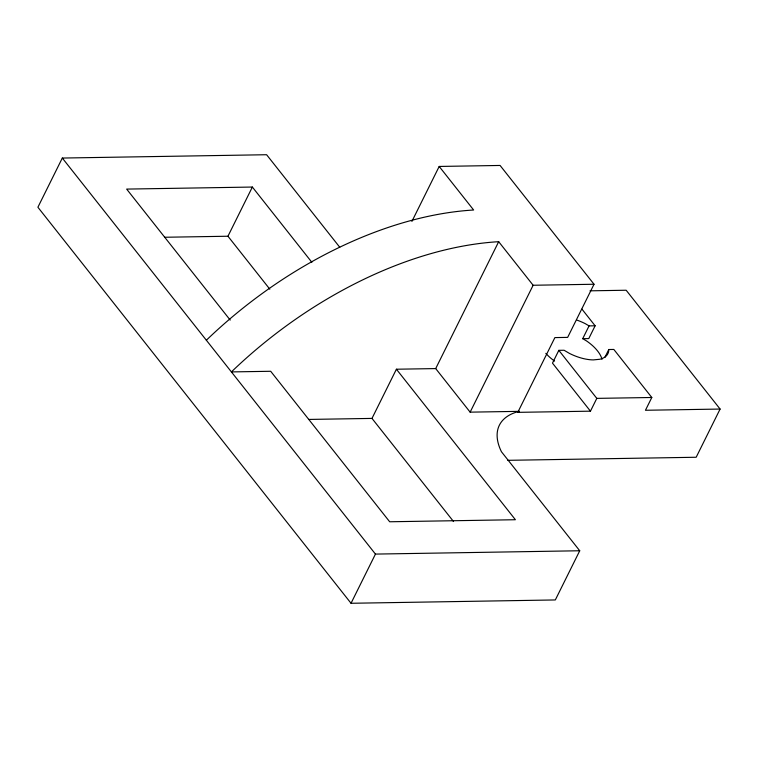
<?xml version="1.0" encoding="UTF-8"?>
<svg xmlns="http://www.w3.org/2000/svg" width="758" height="758" viewBox="0 0 758 758"><rect width="100%" height="100%" fill="white"/><g stroke="black" fill="none" stroke-linecap="round" stroke-linejoin="round"><path stroke-width="1.14" d="M339.764 247.26L266.608 154.727L62.317 158.052L37.9 207.237L351.03 603.273L555.32 599.948L579.737 550.763L501.455 451.759A85.256 42.107 26.4 0 1 519.249 411.348L470.14 412.153L435.698 368.587L396.406 369.222L371.989 418.407L308.544 419.439M164.505 237.263L227.95 236.231L252.367 187.046L311.86 262.296M411.897 221.431L439.195 166.447L500.081 165.452L594.026 284.259L567.657 337.386L554.884 337.594L517.78 412.352L590.454 411.168L596.802 398.376L651.804 397.486L645.456 410.267L720.1 409.055L696.176 457.254L507.784 460.324M435.698 368.587L498.688 241.688L533.13 285.254L594.026 284.259M351.03 603.273L375.447 554.089L579.737 550.763M470.14 412.153L533.13 285.254M518.756 412.333L519.249 411.348M651.804 397.486L613.828 349.447L608.788 349.523A34.101 16.847 26.4 0 1 599.73 359.273L593.249 359.908A34.101 16.847 26.4 0 1 569.41 353.389L564.094 350.253L558.826 350.338L552.478 363.129L590.454 411.168M582.712 338.684L589.061 325.893L595.125 325.798L588.776 338.589L582.712 338.684L586.521 340.929A34.101 16.847 26.4 0 1 602.013 359.311M604.875 357.397L608.788 349.523M252.367 187.046L126.652 189.093L230.214 320.084M590.008 290.826L626.165 290.238L720.1 409.055M589.061 325.893L585.261 323.657A34.101 16.847 26.4 0 0 577.113 320.179M581.973 309.16L595.125 325.798M439.195 166.447L473.636 210.004A315.764 189.689 -38.3 0 0 206.356 340.228M558.826 350.338L596.802 398.376M396.406 369.222L515.402 519.723L389.678 521.769L270.691 371.278L231.408 371.913A315.764 189.689 -38.3 0 1 498.688 241.688M227.95 236.231L269.82 289.186M371.989 418.407L453.521 521.523M62.317 158.052L375.447 554.089M554.572 361.083A34.101 16.847 26.4 0 1 545.807 353.351"/></g></svg>
